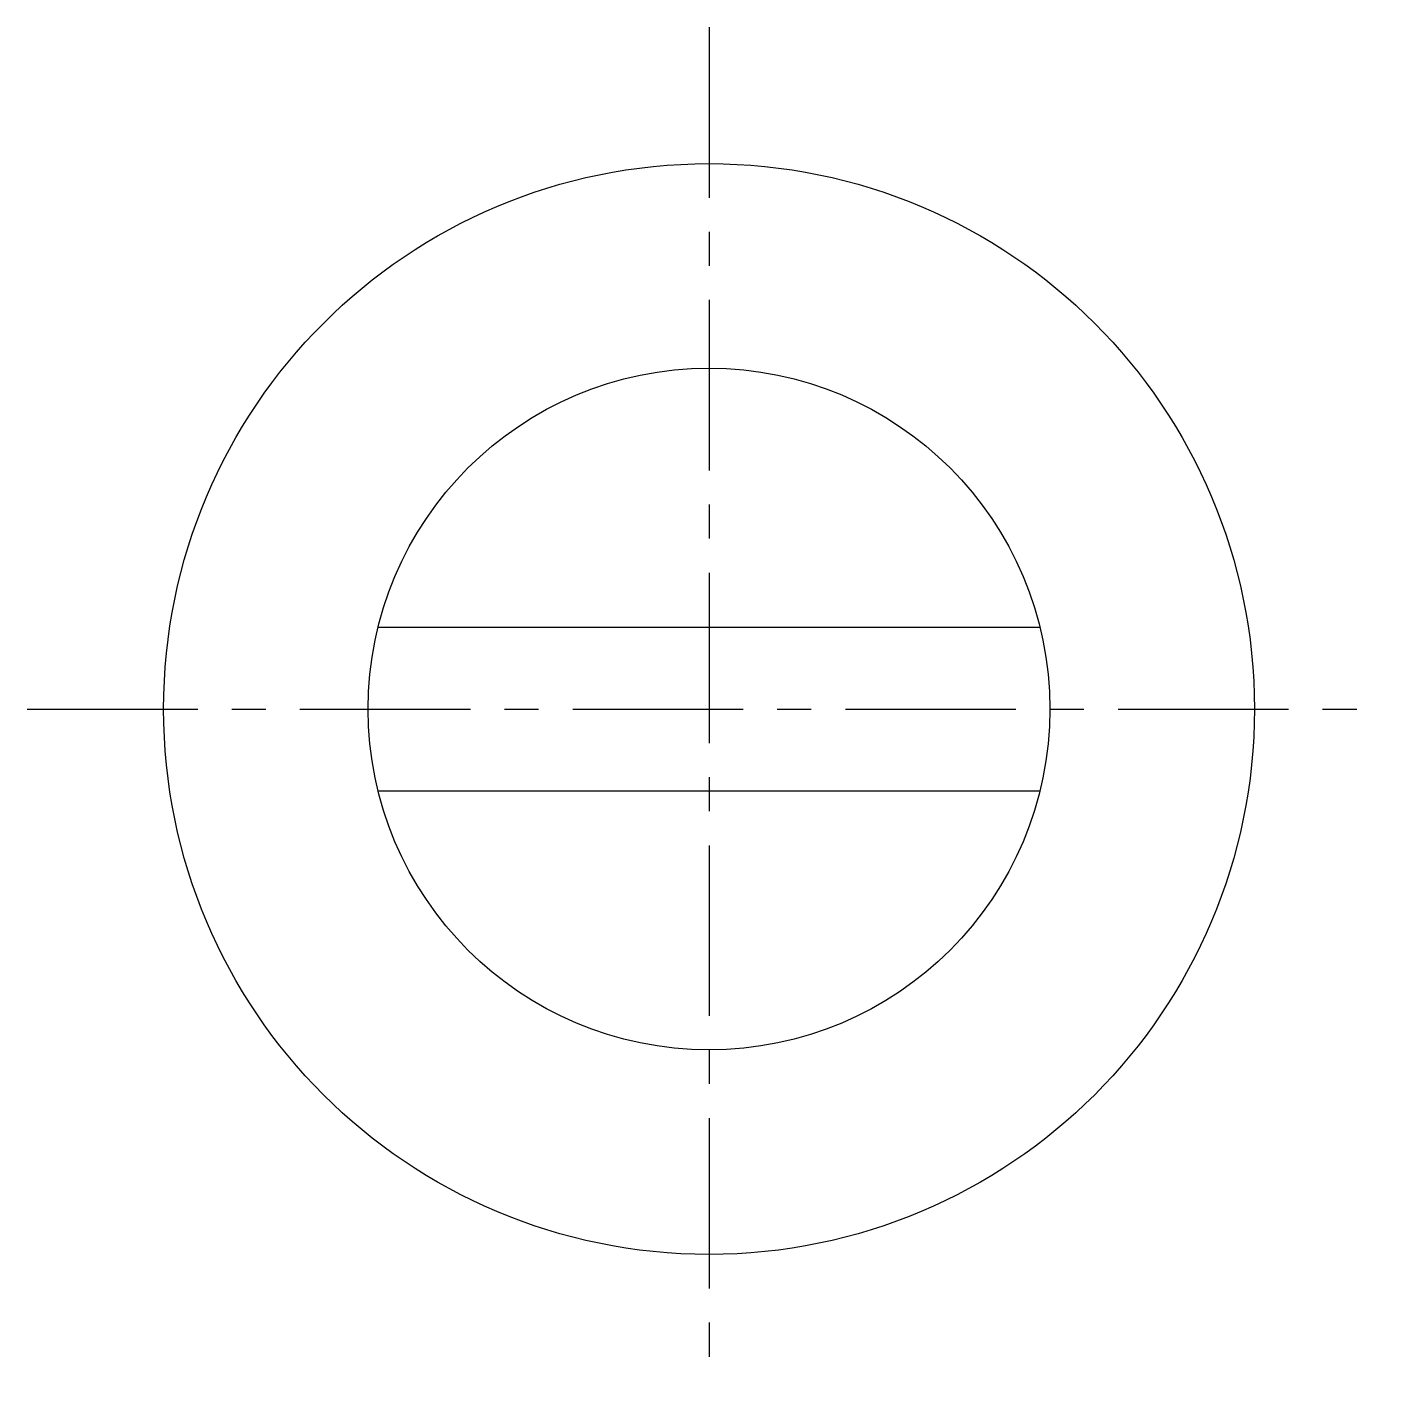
# Model space of a CAD drawing. Extents: x 75 to 139, y 95 to 205.
# Drawn here: x 125.84 to 135.84, y 194.7 to 204.7 of the extents above.
import ezdxf

# ---------------------------------------------------------------- set-up
doc = ezdxf.new("R2010")
doc.units = 0
doc.linetypes.add('CENTER', pattern=[2, 1.25, -0.25, 0.25, -0.25])
doc.linetypes.add('DASHED', pattern=[19.05, 12.7, -6.35])
doc.layers.get('0').update_dxf_attribs({"linetype": 'CONTINUOUS'})
doc.layers.add('CENTER', color=1, linetype='CENTER')

msp = doc.modelspace()

# ---------------------------------------------------------------- linework, layer by layer
at = {"color": 3, "linetype": 'DASHED'}
for p, q in [((128.413, 200.303), (133.267, 200.303)), ((128.413, 199.103), (133.267, 199.103))]:
    msp.add_line(p, q, dxfattribs=at)
for radius in [4, 2.5]:
    msp.add_circle((130.84, 199.703), radius)
at = {"layer": 'CENTER', "color": 1, "linetype": 'CENTER'}
for p, q in [((130.84, 204.703), (130.84, 194.703)), ((125.84, 199.703), (135.84, 199.703))]:
    msp.add_line(p, q, dxfattribs=at)

doc.saveas('drawing.dxf')
